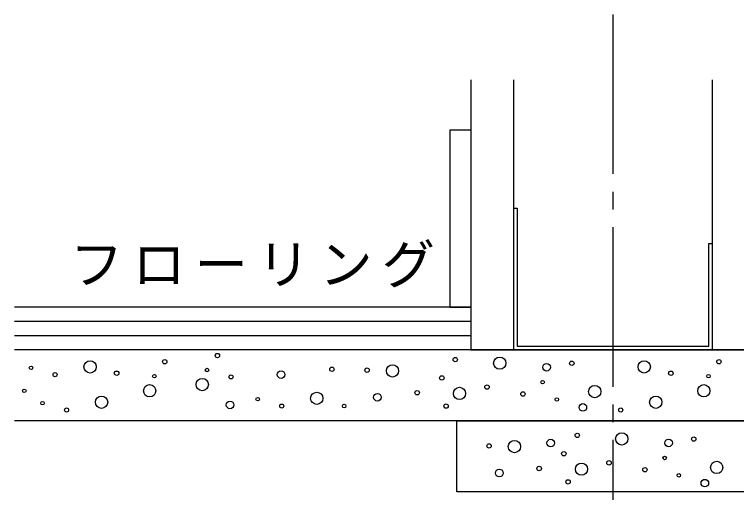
# Model space of a CAD drawing. Units: millimetres, scale not verified. Extents: x -688 to 687, y -487 to 475.
# Drawn here: x 146.9 to 350.3, y 43.9 to 178.8 of the extents above; entities that cross this region are included whole.
import ezdxf

# ---------------------------------------------------------------- set-up
doc = ezdxf.new("R2010")
doc.units = ezdxf.units.MM
doc.header["$LTSCALE"] = 5
doc.linetypes.add('CHAIN2', pattern=[12, 9, -1, 1, -1])
doc.layers.add('1-0_中心線', color=7, linetype='Continuous')
doc.layers.add('1-2_太線１', color=7, linetype='Continuous')
doc.styles.add('ＭＳ ゴシック', font='')
doc.styles.get('ＭＳ ゴシック').set_extended_font_data('MS Gothic')

msp = doc.modelspace()

# ---------------------------------------------------------------- linework, layer by layer
at = {"layer": '1-0_中心線', "linetype": 'CHAIN2'}
msp.add_line((315.491, 178.766), (315.491, -93.747), dxfattribs=at)
at = {"layer": '1-2_太線１'}
for p, q in [((275.491, 160.309), (275.491, 84.161)), ((287.491, 160.309), (287.491, 84.161)), ((343.491, 84.161), (343.491, 160.309)), ((269.491, 146.161), (269.491, 96.161)), ((275.491, 146.161), (269.491, 146.161)), ((287.491, 124.161), (288.491, 124.161)), ((288.491, 124.161), (288.491, 85.161)), ((342.491, 114.161), (343.491, 114.161)), ((342.491, 85.161), (342.491, 114.161)), ((275.491, 96.161), (146.888, 96.161)), ((269.491, 96.161), (275.491, 96.161)), ((275.491, 96.161), (275.491, 84.161)), ((275.491, 92.161), (146.888, 92.161)), ((275.491, 88.161), (146.888, 88.161)), ((275.491, 84.161), (146.888, 84.161)), ((494.022, 84.161), (146.888, 84.161)), ((275.491, 84.161), (355.491, 84.161)), ((288.491, 85.161), (342.491, 85.161)), ((494.022, 64.161), (146.888, 64.161)), ((271.491, 64.161), (359.491, 64.161)), ((271.491, 44.161), (271.491, 64.161)), ((359.491, 44.161), (271.491, 44.161)), ((330.491, 44.161), (300.491, 44.161))]:
    msp.add_line(p, q, dxfattribs=at)
for centre, radius in [((189.241, 80.815), 0.619), ((204.061, 82.559), 0.619), ((271.064, 81.41), 0.619), ((283.584, 80.416), 1.728), ((345.348, 80.815), 0.619), ((151.553, 79.098), 0.499), ((168.191, 79.348), 1.728), ((253.377, 78.23), 1.728), ((296.784, 79.267), 1.071), ((303.895, 80.378), 0.619), ((324.298, 79.348), 1.728), ((158.335, 77.16), 0.571), ((175.689, 77.576), 0.619), ((201.121, 78.475), 0.499), ((221.985, 77.2), 1.071), ((236.308, 78.684), 0.619), ((246.222, 78.429), 0.619), ((331.797, 77.576), 0.619), ((186.301, 76.731), 0.499), ((199.801, 74.366), 1.728), ((207.903, 76.537), 0.571), ((267.288, 76.243), 0.619), ((295.673, 75.045), 0.499), ((342.408, 76.731), 0.499), ((184.98, 72.623), 1.728), ((272.256, 71.871), 1.728), ((280.007, 73.659), 0.619), ((310.34, 72.378), 1.728), ((341.087, 72.623), 1.728), ((149.671, 72.594), 0.499), ((232.048, 70.491), 1.728), ((249.123, 70.794), 1.071), ((260.332, 72.069), 0.619), ((290.118, 71.711), 0.619), ((154.791, 69.134), 0.499), ((171.429, 69.384), 1.728), ((207.64, 68.623), 1.071), ((215.41, 70.241), 0.499), ((299.673, 70.156), 0.499), ((327.536, 69.384), 1.728), ((161.573, 67.197), 0.571), ((222.191, 68.304), 0.571), ((239.768, 68.304), 0.499), ((268.48, 68.294), 0.619), ((307.006, 67.934), 1.071), ((317.68, 67.197), 0.571), ((305.426, 60.044), 0.619), ((317.946, 59.051), 1.728), ((338.257, 59.013), 0.619), ((280.584, 57.064), 0.619), ((287.739, 56.865), 1.728), ((297.955, 57.87), 1.071), ((331.146, 57.902), 1.071), ((301.65, 54.877), 0.619), ((314.369, 52.294), 0.619), ((330.035, 53.679), 0.499), ((294.694, 50.704), 0.619), ((306.618, 50.505), 1.728), ((324.479, 50.346), 0.619), ((344.702, 51.013), 1.728), ((283.485, 49.428), 1.071), ((334.035, 48.79), 0.499), ((302.842, 46.928), 0.619), ((341.368, 46.568), 1.071)]:
    msp.add_circle(centre, radius, dxfattribs=at)

# ---------------------------------------------------------------- texts
at = {"layer": '1-0_中心線', "insert": (162.548, 101.762), "char_height": 11, "attachment_point": 7, "style": 'ＭＳ ゴシック'}
msp.add_mtext('\\T1.17;フローリング', dxfattribs=at)

doc.saveas('drawing.dxf')
